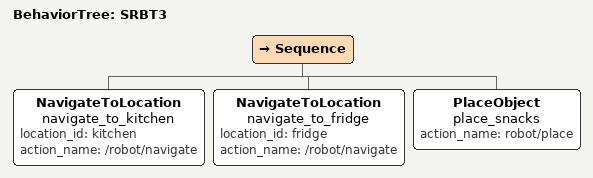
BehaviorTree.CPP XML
<root BTCPP_format="4">
    <BehaviorTree ID="SRBT3">
        <Sequence>
            <NavigateToLocation name="navigate_to_kitchen" location_id="kitchen" action_name="/robot/navigate"/>
            <NavigateToLocation name="navigate_to_fridge" location_id="fridge" action_name="/robot/navigate"/>
            <PlaceObject name="place_snacks" action_name="robot/place"/>
        </Sequence>
    </BehaviorTree>
</root>
